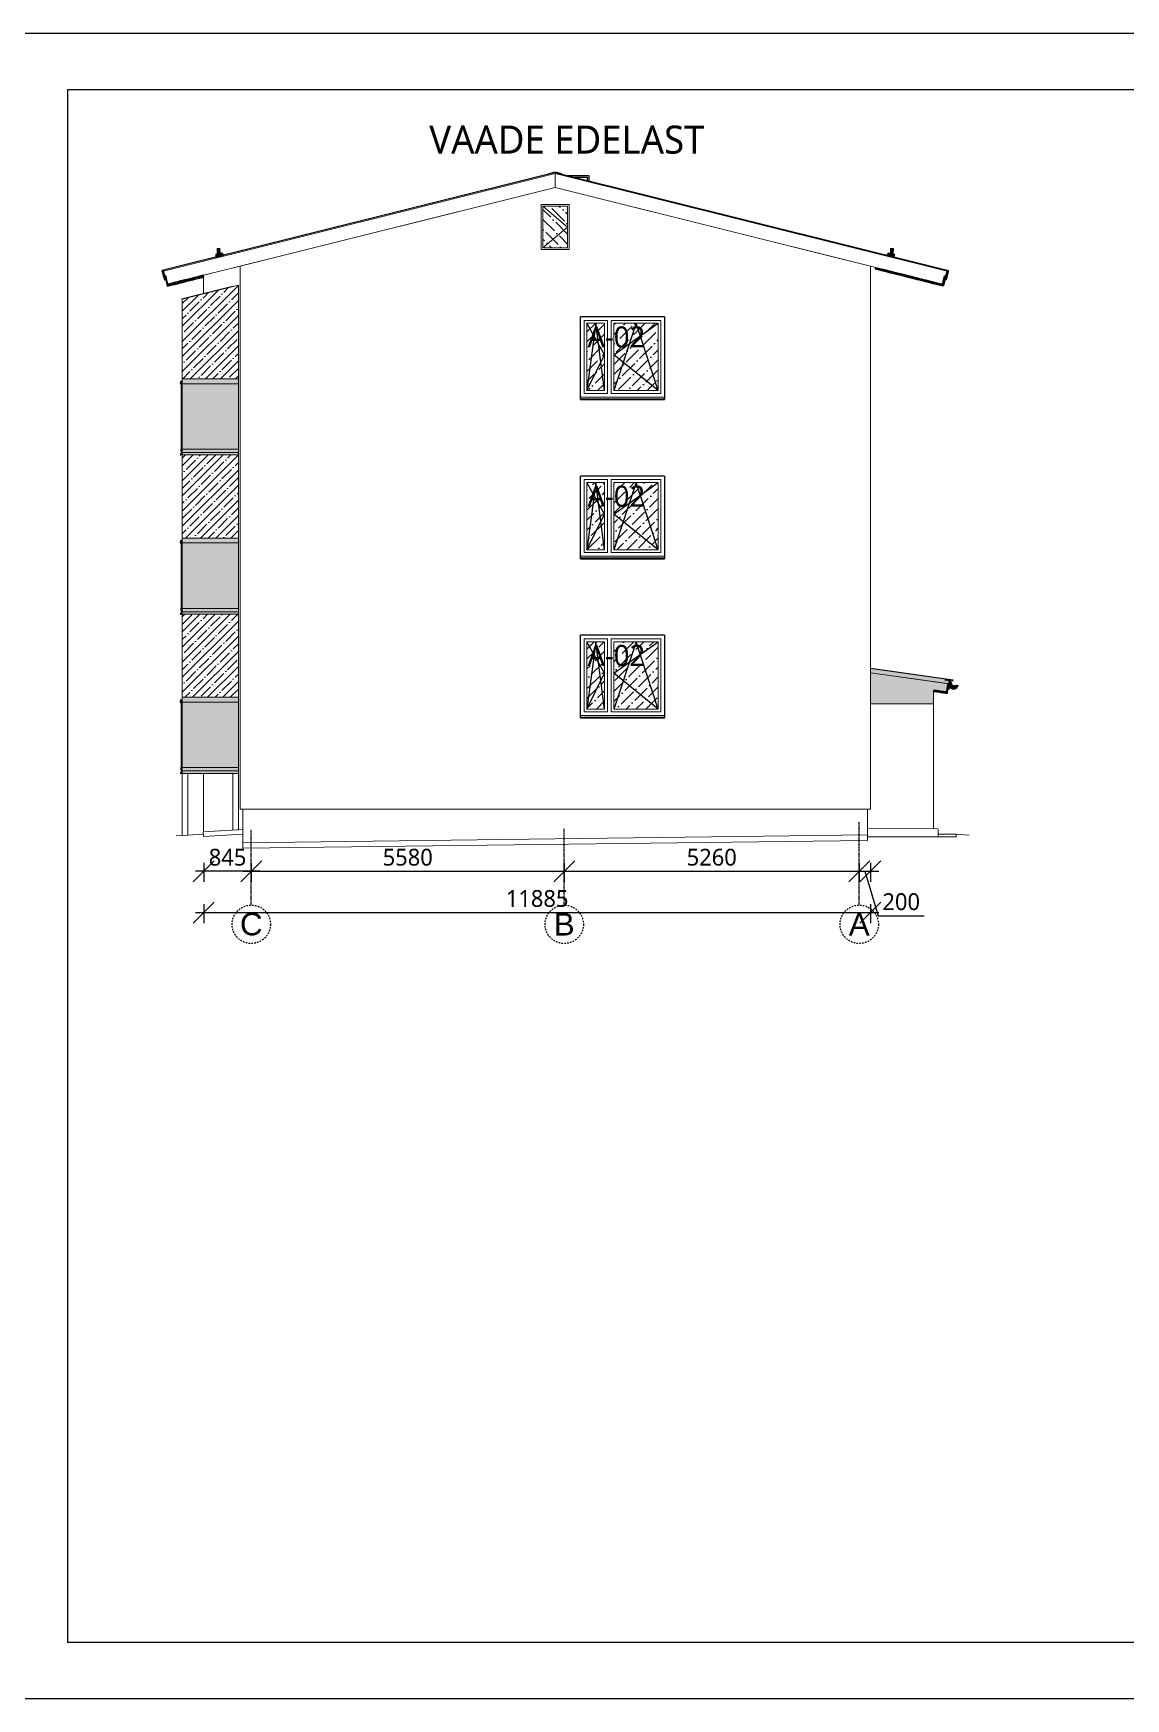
# Model space of a CAD drawing. Header units: millimetres. Extents: x 720925 to 840725318, y 793496 to 1061196.
# Drawn here: x 743312 to 762789, y 895945 to 925645 of the extents above; entities that cross this region are included whole.
import ezdxf
from ezdxf import colors
from ezdxf.entities.mleader import LeaderData, LeaderLine
from ezdxf.math import Vec2, Vec3

# ---------------------------------------------------------------- set-up
doc = ezdxf.new("R2010")
doc.units = ezdxf.units.MM
doc.header["$PDMODE"] = 2
doc.header["$PDSIZE"] = 5
doc.linetypes.add('DASHDOTX2', pattern=[50.8, 25.4, -12.7, 0, -12.7])
for name, color, linetype, lineweight in [('!ESP_AVATÄITED VAADETEL', 7, 'Continuous', 9), ('!ESP_Fassaad', 7, 'Continuous', 9), ('!ESP_Mõõt', 252, 'Continuous', 5), ('AVATÄITED VAADETEL', 7, 'Continuous', 9), ('OLEMASOLEV_LÕIGE', 7, 'Continuous', 9), ('Puit', 25, 'Continuous', 0), ('Rõduklaas', 253, 'Continuous', 9), ('VAATED', 7, 'Continuous', 9), ('Veeplekk', 8, 'Continuous', 30)]:
    doc.layers.add(name, color=color, linetype=linetype, lineweight=lineweight)
doc.layers.add('!ESP_no_print', color=252, linetype='Continuous', plot=False)
for name, color, linetype in [('!ESP_Tekst', 7, 'Continuous'), ('!ESP_Teljed', 30, 'DASHDOTX2'), ('Aknad', 7, 'Continuous'), ('Sein', 7, 'Continuous')]:
    doc.layers.add(name, color=color, linetype=linetype)
doc.layers.add('!ESP_Värvitoon_Helehall', color=7, linetype='Continuous', true_color=0xc8c8c7)
doc.layers.add('!ESP_Värvitoon_Venato40', color=7, linetype='Continuous', true_color=0xa4a7a7)
doc.layers.add('Nähtamatu joon', color=50, linetype='Continuous', lineweight=0, plot=False)
doc.styles.add('Annotative', font='malgunsl.ttf', dxfattribs={"height": 2})
doc.styles.add('Arial', font='arial.ttf')
doc.dimstyles.new('Annotative', dxfattribs={"dimtxt": 2, "dimasz": 2.5, "dimexe": 1.25, "dimexo": 0.625, "dimtad": 1, "dimdec": 0, "dimrnd": 5, "dimtxsty": 'Annotative', "dimblk": 'OBLIQUE', "dimcen": 0, "dimdle": 1, "dimadec": 0, "dimazin": 0, "dimtfac": 1, "dimtdec": 0, "dimtmove": 0, "dimatfit": 3, "dimfxl": 1, "dimfxlon": 1, "dimarcsym": 1})

# ---------------------------------------------------------------- blocks, each defined once
blk = doc.blocks.new('_Dot')
at = {"color": 0, "linetype": 'ByBlock', "lineweight": -2}
blk.add_line((-0.5, 0), (-1, 0), dxfattribs=at)
at = {"color": 0, "linetype": 'ByBlock', "lineweight": -2, "const_width": 0.5}
blk.add_lwpolyline([(-0.25, 0, 1), (0.25, 0, 1)], format="xyb", close=True, dxfattribs=at)
blk = doc.blocks.new('A$C5023e7c4')
for p, q in [((0, -50), (-22, -200)), ((-22, -50), (0, -200))]:
    blk.add_line(p, q)
blk.add_lwpolyline([(-22, -50), (0, -50), (0, -200), (-22, -200)], close=True)
blk = doc.blocks.new('A$C68f288ff')
at = {"layer": 'Puit', "true_color": 0x636466}
h = blk.add_hatch(dxfattribs=at)
h.set_pattern_fill('ANSI38', color=251, scale=5, angle=180)
h.set_pattern_definition([(225, (1479790.995, 966448.682), (11.22532015, -11.22532015), []), (315, (1479790.995, 966448.682), (33.67596045, -11.22532015), [39.6875, -23.8125])])
h.paths.add_polyline_path([(100, 0), (0, 0), (0, 34), (100, 34)])
at = {"layer": 'Sein'}
blk.add_lwpolyline([(100, 0), (0, 0), (0, 34), (100, 34)], close=True, dxfattribs=at)
blk = doc.blocks.new('*U618')
blk.add_blockref('A$C68f288ff', (-50, -17))
blk = doc.blocks.new('A$C68de1e58')
at = {"lineweight": 0}
blk.add_line((0, -21), (0, 0), dxfattribs=at)
blk.add_line((-7007, -1768), (-7012, -1748))
for points in [[(0, 0), (-7012, -1748)], [(-6977, -1796), (-6970, -1827)]]:
    blk.add_lwpolyline(points)
blk.add_lwpolyline([(-6986, -1763), (-6963, -1851), (-6942, -1846), (-6906, -1992), (0, -269), (0, -21), (-6986, -1763)], dxfattribs=at)
for p, xscale, rotation in [((-7019, -1719), -0.9999999999999998, 14.08604182556171), ((-6976, -1803), -0.9999999999999999, 14.08604182556162)]:
    blk.add_blockref('A$C5023e7c4', p, dxfattribs=dict(xscale=xscale, rotation=rotation))
at = {"color": 0, "linetype": 'ByBlock', "lineweight": -2, "transparency": 16777216, "xscale": -0.9999999999999999, "rotation": 14.0770861167953}
for p in [(-6875, -2002), (-6764, -1974), (-6652, -1946), (-6541, -1918), (-6429, -1890), (-6317, -1862)]:
    blk.add_blockref('*U618', p, dxfattribs=at)
blk = doc.blocks.new('A$C2fabc2ce')
at = {"layer": '!ESP_Värvitoon_Helehall'}
h = blk.add_hatch(color=256, dxfattribs=at)
h.dxf.hatch_style = 1
h.paths.add_polyline_path([(-15, 74), (-124, 99), (-156, 57), (-15, 24)])
h.paths.add_polyline_path([(-40, 178), (-90, 178), (-90, 91), (-40, 80)])
h.paths.add_polyline_path([(-76, 105, -1), (-56, 105, -1)], flags=16)
h.paths.add_polyline_path([(-76, 153, -1), (-56, 153, -1)], flags=16)
blk.add_line((-15, 24), (-156, 57))
for centre in [(-66, 153), (-66, 105)]:
    blk.add_circle(centre, 10)
at = {"layer": 'OLEMASOLEV_LÕIGE'}
blk.add_line((-15, 74), (-124, 99), dxfattribs=at)
for points in [[(-124, 99), (-156, 57)], [(-90, 91), (-90, 178), (-40, 178), (-40, 80)], [(-15, 74), (-15, 24)]]:
    blk.add_lwpolyline(points, dxfattribs=at)
blk = doc.blocks.new('*U104')
blk.add_blockref('A$C68f288ff', (-50, -17))
blk = doc.blocks.new('*U105')
at = {"color": 0, "linetype": 'ByBlock', "lineweight": -2, "transparency": 16777216}
for p in [(0, 0), (115, 0), (230, 0), (345, 0), (460, 0)]:
    blk.add_blockref('*U104', p, dxfattribs=at)
blk = doc.blocks.new('A$Cf881b39f')
at = {"linetype": 'ByBlock'}
blk.add_wipeout([(1500, 0), (0, 0), (0, -1475), (1500, -1475)], dxfattribs=at)
blk.add_lwpolyline([(1500, -1475), (0, -1475), (0, 0), (1500, 0)], close=True)
blk.add_wipeout([(1500, 0), (0, 0), (0, -1475), (1500, -1475)])
blk.add_wipeout([(0, 0), (1500, 0), (1500, -1475), (0, -1475)], dxfattribs=at)
blk.add_lwpolyline([(0, -1475), (1500, -1475), (1500, 0), (0, 0)], close=True)
blk.add_wipeout([(1500, 0), (0, 0), (0, -1475), (1500, -1475)])
h = blk.add_hatch()
h.set_pattern_fill('ANSI36', color=256, scale=1000)
h.set_pattern_definition([(45, (60, -1271.18), (66.291, 243.068), [312.5, -62.5, 0, -62.5])])
h.paths.add_polyline_path([(115, -115), (430, -115), (430, -1317), (115, -1315)])
h.paths.add_polyline_path([(595, -115), (1385, -115), (1385, -1317), (595, -1317)])
for points in [[(115, -1317), (430, -679), (115, -115)], [(430, -1317), (272, -115), (115, -1317)]]:
    blk.add_lwpolyline(points)
at = {"ltscale": 15}
for points in [[(1385, -1317), (990, -115), (595, -1317)], [(1385, -1317), (595, -679), (1385, -115)]]:
    blk.add_lwpolyline(points, dxfattribs=at)
at = {"layer": 'AVATÄITED VAADETEL'}
for points in [[(0, -1461), (1500, -1461), (1500, 0), (0, 0)], [(0, -1432), (1500, -1432), (1500, 0), (0, 0)], [(65, -1367), (480, -1367), (480, -65), (65, -65)], [(115, -1317), (430, -1317), (430, -115), (115, -115)], [(545, -1367), (1435, -1367), (1435, -65), (545, -65)], [(595, -1317), (1385, -1317), (1385, -115), (595, -115)], [(0, -1461), (1500, -1461), (1500, -1432), (0, -1432)], [(0, -1475), (1500, -1475), (1500, -1461), (0, -1461)]]:
    blk.add_lwpolyline(points, close=True, dxfattribs=at)
blk = doc.blocks.new('A$C0ca6f3b5')
at = {"layer": '!ESP_Värvitoon_Helehall'}
h = blk.add_hatch(color=256, dxfattribs=at)
h.dxf.hatch_style = 1
h.paths.add_polyline_path([(0, 0), (-1000, 0), (-1000, -88), (0, -88)])
h = blk.add_hatch(color=256, dxfattribs=at)
h.dxf.hatch_style = 1
h.paths.add_polyline_path([(0, -1359), (0, -1314), (-1000, -1314), (-1000, -1359)])
at = {"layer": '!ESP_Värvitoon_Venato40'}
h = blk.add_hatch(color=256, dxfattribs=at)
h.dxf.hatch_style = 1
h.paths.add_polyline_path([(0, -88), (-1000, -88), (-1000, -1314), (0, -1314)])
at = {"lineweight": 0}
for points in [[(-1000, 0), (0, 0), (0, -88), (-1000, -88)], [(-1000, -88), (0, -88), (0, -1254), (-1000, -1254)], [(-1000, -1254), (0, -1254), (0, -1314), (-1000, -1314)], [(-1000, -1314), (0, -1314), (0, -1359), (-1000, -1359)]]:
    blk.add_lwpolyline(points, close=True, dxfattribs=at)
blk = doc.blocks.new('A$C9c28a8ee')
at = {"layer": 'Rõduklaas', "lineweight": 5}
h = blk.add_hatch(dxfattribs=at)
h.set_pattern_fill('ANSI35', color=256, scale=30, angle=90, style=0)
h.set_pattern_definition([(135, (-764388.93, -915285.21), (-134.703842, -134.703842), []), (135, (-764388.93, -915150.5), (-134.703842, -134.703842), [238.125, -47.625, 0, -47.625])])
h.paths.add_polyline_path([(-1000, -1481), (0, -1481), (0, 0), (-1000, 0)])
at = {"lineweight": 0}
blk.add_lwpolyline([(-1000, 0), (0, 0), (0, -1481), (-1000, -1481)], close=True, dxfattribs=at)
blk = doc.blocks.new('A$Cb6e0baf3')
at = {"layer": 'Rõduklaas', "lineweight": 5}
h = blk.add_hatch(dxfattribs=at)
h.set_pattern_fill('ANSI35', color=256, scale=30, angle=90, style=0)
h.set_pattern_definition([(135, (-764388.93, -915223.72), (-134.703842, -134.703842), []), (135, (-764388.93, -915089.01), (-134.703842, -134.703842), [238.125, -47.625, 0, -47.625])])
h.paths.add_polyline_path([(-1000, -1420), (0, -1420), (0, 0), (-1000, 251)])
at = {"lineweight": 0}
blk.add_lwpolyline([(-1000, 251), (0, 0), (0, -1420), (-1000, -1420)], close=True, dxfattribs=at)
blk = doc.blocks.new('A$Cf37727a6')
at = {"layer": '!ESP_Värvitoon_Venato40'}
h = blk.add_hatch(color=256, dxfattribs=at)
h.dxf.hatch_style = 1
h.paths.add_polyline_path([(-5, -21), (-13, -21), (-13, -1241), (-5, -1241)])
at = {"layer": '!ESP_Värvitoon_Helehall', "lineweight": 30}
for points in [[(-25, 8), (0, 0), (6, -40), (1, -35)], [(-25, -1266), (-20, -1266), (-20, -1266), (4, -1311), (-21, -1303)]]:
    blk.add_lwpolyline(points, dxfattribs=at)
for points in [[(-25, 4), (-15, 4), (-15, -14), (-25, -14)], [(-15, 4), (-15, -56), (-13, -56), (-13, -16), (-5, -16), (-5, -56), (-3, -56), (-3, -16), (-3, -14), (-13, -14), (-13, 4)], [(-13, -21), (-5, -21), (-5, -1241), (-13, -1241)], [(-25, -1248), (-15, -1248), (-15, -1266), (-25, -1266)], [(-15, -1266), (-15, -1206), (-13, -1206), (-13, -1246), (-5, -1246), (-5, -1206), (-3, -1206), (-3, -1246), (-3, -1248), (-13, -1248), (-13, -1266)]]:
    blk.add_lwpolyline(points, close=True)
for points in [[(-25, -7), (-13, -7), (-13, -3), (-25, -3)], [(-13, -10), (-13, 0)], [(-25, -1259), (-13, -1259), (-13, -1255), (-25, -1255)], [(-13, -1262), (-13, -1252)]]:
    blk.add_lwpolyline(points)
for centre in [(-19, -5), (-19, -1257)]:
    blk.add_arc(centre, 7.25, 316.3972, 43.6028)
blk = doc.blocks.new('A$C06fb7f62')
blk.add_wipeout([(-250, 0), (250, 0), (250, -800), (-250, -800)]).dxf.layer = '!ESP_AVATÄITED VAADETEL'
h = blk.add_hatch()
h.set_pattern_fill('ANSI36', color=256, scale=1000)
h.set_pattern_definition([(45, (812223.2, -756550.9), (66.291261, 243.067956), [312.5, -62.5, 0, -62.5])])
h.paths.add_polyline_path([(-220, -30), (220, -30), (220, -770), (-220, -770)])
at = {"layer": '!ESP_AVATÄITED VAADETEL'}
blk.add_line((250, 0), (-250, 0), dxfattribs=at)
for points in [[(50, 0), (-250, 0), (-250, -800), (250, -800), (250, 0)], [(50, -30), (-220, -30), (-220, -770), (220, -770), (220, -30)]]:
    blk.add_lwpolyline(points, close=True, dxfattribs=at)
blk.add_lwpolyline([(220, -30), (-220, -400), (220, -770)], dxfattribs=at)
at = {"layer": 'Nähtamatu joon'}
for p, q in [((-250, 0), (-250, -800)), ((250, -800), (250, 0)), ((-250, -800), (250, -800))]:
    blk.add_line(p, q, dxfattribs=at)
blk = doc.blocks.new('A$C36191802')
at = {"layer": '!ESP_Värvitoon_Helehall'}
h = blk.add_hatch(color=256, dxfattribs=at)
h.dxf.hatch_style = 1
h.paths.add_polyline_path([(0, 626), (-1472, 419), (-1470, 403), (-1403, 412), (-1395, 356), (0, 553)])
h = blk.add_hatch(color=256, dxfattribs=at)
h.dxf.hatch_style = 1
h.paths.add_polyline_path([(-1551, 326), (-1418, 326), (-1427, 379), (-1421, 379), (-1412, 319, -0.81323), (-1547, 307, -1.208503)])
h = blk.add_hatch(color=256, dxfattribs=at)
h.dxf.hatch_style = 1
h.paths.add_polyline_path([(-1551, 325, -0.427272), (-1543, 316, 0.914822), (-1420, 325)])
at = {"layer": '!ESP_Värvitoon_Venato40'}
h = blk.add_hatch(color=256, dxfattribs=at)
h.dxf.hatch_style = 1
h.paths.add_polyline_path([(-1393, 339), (-1371, 342), (-1349, 189), (-1371, 186), (-1382, 264), (-1382, 264)])
h.paths.add_polyline_path([(-1425, 409), (-1403, 412), (-1393, 339), (-1393, 339), (-1382, 264), (-1404, 261)])
h = blk.add_hatch(color=256, dxfattribs=at)
h.dxf.hatch_style = 1
h.paths.add_polyline_path([(0, 553), (-1373, 359), (-1353, 211), (-1125, 243), (-1125, 0), (0, 0)])
h = blk.add_hatch(color=256, dxfattribs=at)
h.dxf.hatch_style = 1
h.paths.add_polyline_path([(-1347, 211), (-1248, 225), (-1245, 203), (-1344, 189)])
h = blk.add_hatch(color=256, dxfattribs=at)
h.dxf.hatch_style = 1
h.paths.add_polyline_path([(-1234, 228), (-1135, 241), (-1131, 220), (-1231, 206)])
for points in [[(-1425, 409), (-1403, 413), (-1382, 264), (-1404, 261)], [(-1393, 339), (-1371, 342), (-1349, 189), (-1371, 186)]]:
    blk.add_lwpolyline(points, close=True)
at = {"layer": 'Aknad'}
blk.add_lwpolyline([(-1472, 419), (0, 626)], dxfattribs=at)
at = {"layer": 'Sein'}
for points in [[(-1418, 325), (-1419, 326), (-1551, 326, 0.999912), (-1551, 306, 0.999927), (-1551, 309, -1.943826), (-1544, 318, 0.941385)], [(-1420, 325), (-1551, 325, -0.323845), (-1543, 319, 0.936776)], [(-1427, 379), (-1417, 319, -0.890393), (-1545, 319, 1), (-1550, 319, 0.889357), (-1412, 319), (-1421, 379)]]:
    blk.add_lwpolyline(points, format="xyb", close=True, dxfattribs=at)
for points in [[(-1347, 211), (-1248, 225), (-1245, 203), (-1344, 189)], [(-1234, 228), (-1135, 241), (-1131, 220), (-1231, 206)]]:
    blk.add_lwpolyline(points, close=True, dxfattribs=at)
at = {"layer": 'VAATED'}
for points in [[(0, 626), (-1472, 419), (-1470, 403), (-1403, 412), (-1395, 356), (0, 553)], [(0, 553), (-1373, 359), (-1353, 211), (-1125, 243), (-1125, 0), (0, 0)]]:
    blk.add_lwpolyline(points, close=True, dxfattribs=at)
at = {"layer": 'Veeplekk'}
blk.add_lwpolyline([(-1325, 428), (-1424, 414), (-1460, 293, 1), (-1458, 293), (-1456, 301)], format="xyb", dxfattribs=at)
blk = doc.blocks.new('_Oblique')
at = {"color": 0, "linetype": 'ByBlock', "lineweight": -2}
blk.add_line((-0.5, -0.5), (0.5, 0.5), dxfattribs=at)
blk = doc.blocks.new('*D711')
at = {"layer": '!ESP_Mõõt', "color": 0, "lineweight": -2, "transparency": 16777216}
for p, q in [((747048, 910701), (752928, 910701)), ((747198, 910851), (747198, 910514)), ((752778, 910851), (752778, 910514))]:
    blk.add_line(p, q, dxfattribs=at)
at = {"layer": 'Defpoints', "color": 0, "lineweight": 0, "transparency": 16777216}
for p in [(747198, 910999), (752778, 910999), (752778, 910701)]:
    blk.add_point(p, dxfattribs=at)
at = {"layer": '!ESP_Mõõt', "color": 0, "lineweight": -2, "transparency": 16777216, "xscale": 375, "yscale": 375, "zscale": 375, "rotation": 180}
blk.add_blockref('_Oblique', (747198, 910701), dxfattribs=at)
at = {"layer": '!ESP_Mõõt', "color": 0, "lineweight": -2, "transparency": 16777216, "xscale": 375, "yscale": 375, "zscale": 375}
blk.add_blockref('_Oblique', (752778, 910701), dxfattribs=at)
at = {"layer": '!ESP_Mõõt', "color": 0, "lineweight": 0, "transparency": 16777216, "insert": (749988, 910950), "char_height": 300, "attachment_point": 5, "style": 'Annotative'}
blk.add_mtext('5580', dxfattribs=at)
blk = doc.blocks.new('*D712')
at = {"layer": '!ESP_Mõõt', "color": 0, "lineweight": -2, "transparency": 16777216}
for p, q in [((752628, 910701), (758188, 910701)), ((752778, 910851), (752778, 910514)), ((758038, 910851), (758038, 910514))]:
    blk.add_line(p, q, dxfattribs=at)
at = {"layer": 'Defpoints', "color": 0, "lineweight": 0, "transparency": 16777216}
for p in [(752778, 910999), (758038, 911074), (758038, 910701)]:
    blk.add_point(p, dxfattribs=at)
at = {"layer": '!ESP_Mõõt', "color": 0, "lineweight": -2, "transparency": 16777216, "xscale": 375, "yscale": 375, "zscale": 375, "rotation": 180}
blk.add_blockref('_Oblique', (752778, 910701), dxfattribs=at)
at = {"layer": '!ESP_Mõõt', "color": 0, "lineweight": -2, "transparency": 16777216, "xscale": 375, "yscale": 375, "zscale": 375}
blk.add_blockref('_Oblique', (758038, 910701), dxfattribs=at)
at = {"layer": '!ESP_Mõõt', "color": 0, "lineweight": 0, "transparency": 16777216, "insert": (755408, 910950), "char_height": 300, "attachment_point": 5, "style": 'Annotative'}
blk.add_mtext('5260', dxfattribs=at)
blk = doc.blocks.new('*D713')
at = {"layer": '!ESP_Mõõt', "color": 0, "lineweight": -2, "transparency": 16777216}
for p, q in [((747348, 910701), (746201, 910701)), ((746351, 910851), (746351, 910514)), ((747198, 910851), (747198, 910514))]:
    blk.add_line(p, q, dxfattribs=at)
at = {"layer": 'Defpoints', "color": 0, "lineweight": 0, "transparency": 16777216}
for p in [(746351, 911265), (747198, 910999), (746351, 910701)]:
    blk.add_point(p, dxfattribs=at)
at = {"layer": '!ESP_Mõõt', "color": 0, "lineweight": -2, "transparency": 16777216, "xscale": 375, "yscale": 375, "zscale": 375, "rotation": 180}
blk.add_blockref('_Oblique', (746351, 910701), dxfattribs=at)
at = {"layer": '!ESP_Mõõt', "color": 0, "lineweight": -2, "transparency": 16777216, "xscale": 375, "yscale": 375, "zscale": 375}
blk.add_blockref('_Oblique', (747198, 910701), dxfattribs=at)
at = {"layer": '!ESP_Mõõt', "color": 0, "lineweight": 0, "transparency": 16777216, "insert": (746775, 910950), "char_height": 300, "attachment_point": 5, "style": 'Annotative'}
blk.add_mtext('845', dxfattribs=at)
blk = doc.blocks.new('*D714')
at = {"layer": '!ESP_Mõõt', "color": 0, "lineweight": -2, "transparency": 16777216}
for p, q in [((746351, 910114), (746351, 909777)), ((758238, 910114), (758238, 909777)), ((746201, 909964), (758388, 909964))]:
    blk.add_line(p, q, dxfattribs=at)
at = {"layer": 'Defpoints', "color": 0, "lineweight": 0, "transparency": 16777216}
for p in [(746351, 911265), (758238, 911265), (758238, 909964)]:
    blk.add_point(p, dxfattribs=at)
at = {"layer": '!ESP_Mõõt', "color": 0, "lineweight": -2, "transparency": 16777216, "xscale": 375, "yscale": 375, "zscale": 375, "rotation": 180}
blk.add_blockref('_Oblique', (746351, 909964), dxfattribs=at)
at = {"layer": '!ESP_Mõõt', "color": 0, "lineweight": -2, "transparency": 16777216, "xscale": 375, "yscale": 375, "zscale": 375}
blk.add_blockref('_Oblique', (758238, 909964), dxfattribs=at)
at = {"layer": '!ESP_Mõõt', "color": 0, "lineweight": 0, "transparency": 16777216, "insert": (752295, 910214), "char_height": 300, "attachment_point": 5, "style": 'Annotative'}
blk.add_mtext('11885', dxfattribs=at)
blk = doc.blocks.new('*D715')
at = {"layer": '!ESP_Mõõt', "color": 0, "lineweight": -2, "transparency": 16777216}
for p, q in [((757888, 910701), (758388, 910701)), ((758038, 910851), (758038, 910514)), ((758138, 910701), (758376, 909908)), ((758238, 910851), (758238, 910514)), ((758376, 909908), (759198, 909908))]:
    blk.add_line(p, q, dxfattribs=at)
at = {"layer": 'Defpoints', "color": 0, "lineweight": 0, "transparency": 16777216}
for p in [(758238, 911265), (758038, 911074), (758238, 910701)]:
    blk.add_point(p, dxfattribs=at)
at = {"layer": '!ESP_Mõõt', "color": 0, "lineweight": -2, "transparency": 16777216, "xscale": 375, "yscale": 375, "zscale": 375, "rotation": 180}
blk.add_blockref('_Oblique', (758038, 910701), dxfattribs=at)
at = {"layer": '!ESP_Mõõt', "color": 0, "lineweight": -2, "transparency": 16777216, "xscale": 375, "yscale": 375, "zscale": 375}
blk.add_blockref('_Oblique', (758238, 910701), dxfattribs=at)
at = {"layer": '!ESP_Mõõt', "color": 0, "lineweight": 0, "transparency": 16777216, "insert": (758787, 910157), "char_height": 300, "attachment_point": 5, "style": 'Annotative'}
blk.add_mtext('200', dxfattribs=at)

msp = doc.modelspace()

# ---------------------------------------------------------------- linework, layer by layer
at = {"layer": '!ESP_Fassaad'}
for points in [[(752736.5, 923146.7), (752618.2, 923174.2), (752506.4, 923147)], [(746348.2, 912445.2), (746348.2, 911402.7), (747048.2, 911445.1), (747048.2, 911810.1), (746998.2, 911810.1), (746998.2, 921493.3), (746348.2, 921331.1), (746348.2, 921005.5)], [(746344.1, 911362.3), (745860, 911332.6)], [(747048.2, 911445.1), (746341.7, 911402.3)], [(746341.7, 911402.3), (746346.5, 911322.4)], [(747048.2, 911365), (746346.5, 911322.4)], [(759447.8, 911445.1), (759447.8, 911315.1), (758188.2, 911315.1), (758188.2, 911465.1), (759437.8, 911455.1)], [(759437.8, 911455.1), (759447.8, 911445.1)], [(759767.8, 911365.1), (759767.8, 911365.1), (759998.6, 911343.5)]]:
    msp.add_lwpolyline(points, dxfattribs=at)
for points in [[(758238.2, 921493.4), (752618.2, 922895.2), (746998.2, 921493.4), (746998.2, 911810.1), (758238.2, 911810.1)], [(759363.2, 911455.7), (758188.2, 911465.1), (758188.2, 911810.1), (758238.2, 911810.1), (758238.2, 913688.6), (759363.2, 913688.6)], [(758188.2, 911810.1), (747048.2, 911810.1), (747048.2, 911210.4), (758188.2, 911350.1)], [(758187, 911350.1), (747047, 911210.4), (747048.2, 911110.4), (758188.2, 911250.1)], [(759447.8, 911315.1), (759767.8, 911315.1), (759767.8, 911365.1), (759447.8, 911365.1)]]:
    msp.add_lwpolyline(points, close=True, dxfattribs=at)
at = {"layer": '!ESP_Fassaad', "color": 8}
for points in [[(746068.2, 912445.2), (745968.2, 912445.2), (745968.2, 911339.2), (746068.2, 911345.4)], [(746968.2, 912445.2), (746868.2, 912445.2), (746868.2, 911434.2), (746968.2, 911440.3)]]:
    msp.add_lwpolyline(points, close=True, dxfattribs=at)
at = {"layer": '!ESP_no_print'}
for points in [[(741925, 925645.1), (783925, 925645.1), (783925, 895945.1), (741925, 895945.1)], [(743925, 924645.1), (782925, 924645.1), (782925, 896945.1), (743925, 896945.1)]]:
    msp.add_lwpolyline(points, close=True, dxfattribs=at)
at = {"layer": '!ESP_Teljed', "ltscale": 0.3}
for points in [[(758038.2, 910097.7), (758038.2, 911576.6)], [(747198.2, 910097.7), (747198.2, 911446.6)], [(752778.2, 910097.7), (752778.2, 911466.6)]]:
    msp.add_lwpolyline(points, dxfattribs=at)
at = {"layer": '!ESP_Teljed'}
for centre in [(747198.2, 909755.4), (752778.2, 909755.4), (758038.2, 909755.4)]:
    msp.add_circle(centre, 342.3, dxfattribs=at)
at = {"lineweight": 0}
msp.add_lwpolyline([(746868.2, 921135.4), (745957.5, 920907.9), (745958.5, 920902.1), (746868.2, 921129.4)], close=True, dxfattribs=at)
at = {"layer": 'Sein'}
for points in [[(752843.2, 923108.1), (753218.8, 923108.1)], [(752963.5, 923078.1), (753188.8, 923078.1)], [(753188.8, 923078.1), (753188.8, 923022)], [(753218.8, 923108.1), (753218.8, 923014.5)]]:
    msp.add_lwpolyline(points, dxfattribs=at)

# ---------------------------------------------------------------- block references
at = {"lineweight": 0}
msp.add_blockref('A$C68de1e58', (752618.2, 923164.2), dxfattribs=at)
at = {"lineweight": 0, "xscale": -1}
for name, p in [('A$C68de1e58', (752618.2, 923164.2)), ('A$Cb6e0baf3', (745968.2, 920903.7)), ('A$Cf37727a6', (745942.8, 919436.3)), ('A$C0ca6f3b5', (745968.2, 919483.9)), ('A$C9c28a8ee', (745968.2, 918125.2)), ('A$Cf37727a6', (745942.8, 916596.3)), ('A$C0ca6f3b5', (745968.2, 916643.9)), ('A$C9c28a8ee', (745968.2, 915285.2)), ('A$C36191802', (758238.2, 913688.6)), ('A$Cf37727a6', (745942.8, 913756.3)), ('A$C0ca6f3b5', (745968.2, 913803.9))]:
    msp.add_blockref(name, p, dxfattribs=at)
at = {"xscale": -1, "rotation": 0.9669606084746184}
msp.add_blockref('A$C2fabc2ce', (746552.9, 921631.3), dxfattribs=at)
for name, p, rotation in [('A$C2fabc2ce', (758683.5, 921631.3), 359.0330393915254), ('*U105', (758378, 921442.4), 345.9229138832047)]:
    msp.add_blockref(name, p, dxfattribs=dict(rotation=rotation))

# ---------------------------------------------------------------- texts
at = {"layer": '!ESP_Tekst', "lineweight": 0, "insert": (750371.3, 923745.4), "char_height": 500, "width": 20183.812, "attachment_point": 4, "style": 'Annotative'}
msp.add_mtext('VAADE EDELAST', dxfattribs=at)
at = {"layer": '!ESP_Teljed', "char_height": 400, "width": 684.657, "attachment_point": 5, "style": 'Arial'}
for s, insert in [('C', (747198.2, 909755.4)), ('B', (752778.2, 909755.4)), ('A', (758038.2, 909755.4))]:
    msp.add_mtext(s, dxfattribs=dict(at, insert=insert))

# ---------------------------------------------------------------- dimensions: what is measured, and where the dimension line sits
at = {"layer": '!ESP_Mõõt', "lineweight": 0}
for base, p1, p2, picture, middle in [((746351.5, 910701.4), (747198.2, 910998.7), (746351.5, 911264.7), '*D713', (746774.8, 910950.4)), ((758238.2, 909964.5), (746351.5, 911264.7), (758238.2, 911264.7), '*D714', (752294.8, 910214.3)), ((758238.2, 910701.4), (758038.2, 911073.9), (758238.2, 911264.7), '*D715', (758470.1, 910156.7)), ((752778.2, 910701.4), (747198.2, 910998.7), (752778.2, 910998.7), '*D711', (749988.2, 910950.4)), ((758038.2, 910701.4), (752778.2, 910998.7), (758038.2, 911073.9), '*D712', (755408.2, 910950.4))]:
    dim = msp.add_linear_dim(base=base, p1=p1, p2=p2, angle=180, dimstyle='Annotative', dxfattribs=at)
    dim.commit()
    dim.dimension.update_dxf_attribs({"geometry": picture, "text_midpoint": middle})

# ---------------------------------------------------------------- leaders
at = {"layer": '!ESP_Tekst'}
ml = msp.add_multileader_mtext('Standard', dxfattribs=at)
ml.set_content('TINGMÄRGID:', color=256, style='Annotative')
ml.set_leader_properties(color=256)
ml.set_arrow_properties(name='DOT')
ml.build(insert=Vec2(0, 0))
ml.multileader.update_dxf_attribs({"leader_type": 0, "has_dogleg": 0, "text_left_attachment_type": 5, "text_right_attachment_type": 5, "dogleg_length": 0.036, "arrow_head_size": 0, "scale": 100})
ctx = ml.context
ctx.base_point, ctx.scale, ctx.char_height, ctx.arrow_head_size, ctx.landing_gap_size, ctx.plane_origin = Vec3(723104.5, 907053.2), 100, 250, 0, 0.9, Vec3(724755.6, 906972.2)
ctx.left_attachment, ctx.right_attachment = 5, 5
notes = []
notes.append((ctx, [(1, (1, 1, 0), (725233.3, 907053.2), (-1, 0), 3.6, [(0, [(724930, 907053.2)], 0, [])])]))
ctx.mtext.insert, ctx.mtext.width, ctx.mtext.flow_direction = Vec3(723105.4, 907404.2), 8400003.837, 5
ml = msp.add_multileader_mtext('Standard', dxfattribs=at)
ml.set_content('MINERAALVILL', color=256, style='Annotative')
ml.set_leader_properties(color=256)
ml.set_arrow_properties(name='DOT')
ml.build(insert=Vec2(0, 0))
ml.multileader.update_dxf_attribs({"leader_type": 0, "has_dogleg": 0, "text_left_attachment_type": 5, "text_right_attachment_type": 5, "dogleg_length": 0.036, "arrow_head_size": 0, "scale": 100})
ctx = ml.context
ctx.base_point, ctx.scale, ctx.char_height, ctx.arrow_head_size, ctx.landing_gap_size, ctx.plane_origin = Vec3(724933.4, 906453.2), 100, 250, 0, 0.9, Vec3(724755.6, 906372.2)
ctx.left_attachment, ctx.right_attachment = 5, 5
notes.append((ctx, [(0, (1, 1, 0), (724929.8, 906453.2), (1, 0), 3.6, [(0, [(724930, 906453.2)], 0, [])])]))
ctx.mtext.insert, ctx.mtext.width, ctx.mtext.flow_direction = Vec3(724934.3, 906753.2), 8400003.837, 5
ml = msp.add_multileader_mtext('Standard', dxfattribs=at)
ml.set_content('VAHTPOLÜSTÜREEN EPS 120 PERIMEETER', color=256, style='Annotative')
ml.set_leader_properties(color=256)
ml.set_arrow_properties(name='DOT')
ml.build(insert=Vec2(0, 0))
ml.multileader.update_dxf_attribs({"leader_type": 0, "has_dogleg": 0, "text_left_attachment_type": 5, "text_right_attachment_type": 5, "dogleg_length": 0.036, "arrow_head_size": 0, "scale": 100})
ctx = ml.context
ctx.base_point, ctx.scale, ctx.char_height, ctx.arrow_head_size, ctx.landing_gap_size, ctx.plane_origin = Vec3(724933.4, 905853.2), 100, 250, 0, 0.9, Vec3(724755.6, 905772.2)
ctx.left_attachment, ctx.right_attachment = 5, 5
notes.append((ctx, [(0, (1, 1, 0), (724929.8, 905853.2), (1, 0), 3.6, [(0, [(724930, 905853.2)], 0, [])])]))
ctx.mtext.insert, ctx.mtext.width, ctx.mtext.flow_direction = Vec3(724934.3, 906204.5), 8400003.837, 5
ml = msp.add_multileader_mtext('Standard', dxfattribs=at)
ml.set_content('LAMMUTATAV KONSTRUKTSIOON', color=256, style='Annotative')
ml.set_leader_properties(color=256)
ml.set_arrow_properties(name='DOT')
ml.build(insert=Vec2(0, 0))
ml.multileader.update_dxf_attribs({"leader_type": 0, "has_dogleg": 0, "text_left_attachment_type": 5, "text_right_attachment_type": 5, "dogleg_length": 0.036, "arrow_head_size": 0, "scale": 100})
ctx = ml.context
ctx.base_point, ctx.scale, ctx.char_height, ctx.arrow_head_size, ctx.landing_gap_size, ctx.plane_origin = Vec3(724933.4, 905253.2), 100, 250, 0, 0.9, Vec3(724755.6, 905172.2)
ctx.left_attachment, ctx.right_attachment = 5, 5
notes.append((ctx, [(0, (1, 1, 0), (724929.8, 905253.2), (1, 0), 3.6, [(0, [(724930, 905253.2)], 0, [])])]))
ctx.mtext.insert, ctx.mtext.width, ctx.mtext.flow_direction = Vec3(724934.3, 905557.5), 8400003.837, 5
ml = msp.add_multileader_mtext('Standard', dxfattribs=at)
ml.set_content('PROJEKTEERITAV KONSTRUKTSIOON', color=256, style='Annotative')
ml.set_leader_properties(color=256)
ml.set_arrow_properties(name='DOT')
ml.build(insert=Vec2(0, 0))
ml.multileader.update_dxf_attribs({"leader_type": 0, "has_dogleg": 0, "text_left_attachment_type": 5, "text_right_attachment_type": 5, "dogleg_length": 0.036, "arrow_head_size": 0, "scale": 100})
ctx = ml.context
ctx.base_point, ctx.scale, ctx.char_height, ctx.arrow_head_size, ctx.landing_gap_size, ctx.plane_origin = Vec3(724933.4, 904653.2), 100, 250, 0, 0.9, Vec3(724755.6, 904572.2)
ctx.left_attachment, ctx.right_attachment = 5, 5
notes.append((ctx, [(0, (1, 1, 0), (724929.8, 904653.2), (1, 0), 3.6, [(0, [(724930, 904653.2)], 0, [])])]))
ctx.mtext.insert, ctx.mtext.width, ctx.mtext.flow_direction = Vec3(724934.3, 904957.5), 8400003.837, 5
ml = msp.add_multileader_mtext('Standard', dxfattribs=at)
ml.set_content('PUISTEVILL', color=256, style='Annotative')
ml.set_leader_properties(color=256)
ml.set_arrow_properties(name='DOT')
ml.build(insert=Vec2(0, 0))
ml.multileader.update_dxf_attribs({"leader_type": 0, "has_dogleg": 0, "text_left_attachment_type": 5, "text_right_attachment_type": 5, "dogleg_length": 0.036, "arrow_head_size": 0, "scale": 100})
ctx = ml.context
ctx.base_point, ctx.scale, ctx.char_height, ctx.arrow_head_size, ctx.landing_gap_size, ctx.plane_origin = Vec3(724933.4, 904053.2), 100, 250, 0, 0.9, Vec3(724755.6, 903972.2)
ctx.left_attachment, ctx.right_attachment = 5, 5
notes.append((ctx, [(0, (1, 1, 0), (724929.8, 904053.2), (1, 0), 3.6, [(0, [(724930, 904053.2)], 0, [])])]))
ctx.mtext.insert, ctx.mtext.width, ctx.mtext.flow_direction = Vec3(724934.3, 904357.5), 8400003.837, 5
ml = msp.add_multileader_mtext('Standard', dxfattribs=at)
ml.set_content('OLEMASOLEV PUISTEVILL', color=256, style='Annotative')
ml.set_leader_properties(color=256)
ml.set_arrow_properties(name='DOT')
ml.build(insert=Vec2(0, 0))
ml.multileader.update_dxf_attribs({"leader_type": 0, "has_dogleg": 0, "text_left_attachment_type": 5, "text_right_attachment_type": 5, "dogleg_length": 0.036, "arrow_head_size": 0, "scale": 100})
ctx = ml.context
ctx.base_point, ctx.scale, ctx.char_height, ctx.arrow_head_size, ctx.landing_gap_size, ctx.plane_origin = Vec3(724933.4, 903453.2), 100, 250, 0, 0.9, Vec3(724755.6, 903372.2)
ctx.left_attachment, ctx.right_attachment = 5, 5
notes.append((ctx, [(0, (1, 1, 0), (724929.8, 903453.2), (1, 0), 3.6, [(0, [(724930, 903453.2)], 0, [])])]))
ctx.mtext.insert, ctx.mtext.width, ctx.mtext.flow_direction = Vec3(724934.3, 903757.5), 8400003.837, 5
ml = msp.add_multileader_mtext('Standard', dxfattribs=at)
ml.set_content('OLEMASOLEV KONSTRUKTSIOON', color=256, style='Annotative')
ml.set_leader_properties(color=256)
ml.set_arrow_properties(name='DOT')
ml.build(insert=Vec2(0, 0))
ml.multileader.update_dxf_attribs({"leader_type": 0, "has_dogleg": 0, "text_left_attachment_type": 5, "text_right_attachment_type": 5, "dogleg_length": 0.036, "arrow_head_size": 0, "scale": 100})
ctx = ml.context
ctx.base_point, ctx.scale, ctx.char_height, ctx.arrow_head_size, ctx.landing_gap_size, ctx.plane_origin = Vec3(724933.4, 902853.2), 100, 250, 0, 0.9, Vec3(724755.6, 902772.2)
ctx.left_attachment, ctx.right_attachment = 5, 5
notes.append((ctx, [(0, (1, 1, 0), (724929.8, 902853.2), (1, 0), 3.6, [(0, [(724930, 902853.2)], 0, [])])]))
ctx.mtext.insert, ctx.mtext.width, ctx.mtext.flow_direction = Vec3(724934.3, 903157.5), 8400003.837, 5
ml = msp.add_multileader_mtext('Standard', dxfattribs=at)
ml.set_content('EI60 TULETÕKKESEKTSIOONI ERALDUSJOON', color=256, style='Annotative')
ml.set_leader_properties(color=256)
ml.set_arrow_properties(name='DOT')
ml.build(insert=Vec2(0, 0))
ml.multileader.update_dxf_attribs({"leader_type": 0, "has_dogleg": 0, "text_left_attachment_type": 5, "text_right_attachment_type": 5, "dogleg_length": 0.036, "arrow_head_size": 0, "scale": 100})
ctx = ml.context
ctx.base_point, ctx.scale, ctx.char_height, ctx.arrow_head_size, ctx.landing_gap_size, ctx.plane_origin = Vec3(724933.4, 902294.9), 100, 250, 0, 0.9, Vec3(724755.6, 902236.8)
ctx.left_attachment, ctx.right_attachment = 5, 5
notes.append((ctx, [(0, (1, 1, 0), (724929.8, 902294.9), (1, 0), 3.6, [(0, [(724930, 902317.8)], 0, [])])]))
ctx.mtext.insert, ctx.mtext.width, ctx.mtext.flow_direction = Vec3(724934.3, 902655.6), 8400003.837, 5
ml = msp.add_multileader_mtext('Standard', dxfattribs=at)
ml.set_content('EI90 TULETÕKKESEKTSIOONI ERALDUSJOON', color=256, style='Annotative')
ml.set_leader_properties(color=256)
ml.set_arrow_properties(name='DOT')
ml.build(insert=Vec2(0, 0))
ml.multileader.update_dxf_attribs({"leader_type": 0, "has_dogleg": 0, "text_left_attachment_type": 5, "text_right_attachment_type": 5, "dogleg_length": 0.036, "arrow_head_size": 0, "scale": 100})
ctx = ml.context
ctx.base_point, ctx.scale, ctx.char_height, ctx.arrow_head_size, ctx.landing_gap_size, ctx.plane_origin = Vec3(724933.4, 901694.9), 100, 250, 0, 0.9, Vec3(724755.6, 901636.8)
ctx.left_attachment, ctx.right_attachment = 5, 5
notes.append((ctx, [(0, (1, 1, 0), (724929.8, 901694.9), (1, 0), 3.6, [(0, [(724930, 901717.8)], 0, [])])]))
ctx.mtext.insert, ctx.mtext.width, ctx.mtext.flow_direction = Vec3(724934.3, 902055.6), 8400003.837, 5
for ctx, leaders in notes:
    for number, flags, end, landing, length, lines in leaders:
        leader = LeaderData()
        leader.index, (leader.has_last_leader_line, leader.has_dogleg_vector, leader.attachment_direction) = number, flags
        leader.last_leader_point, leader.dogleg_vector, leader.dogleg_length = Vec3(end), Vec3(landing), length
        for number, points, colour, breaks in lines:
            line = LeaderLine()
            line.index, line.vertices, line.color, line.breaks = number, Vec3.list(points), colors.encode_raw_color(colour), breaks
            leader.lines.append(line)
        ctx.leaders.append(leader)

# ---------------------------------------------------------------- next in the draw order: block references
at = {"lineweight": 0, "xscale": -1}
msp.add_blockref('A$C06fb7f62', (752618.2, 922589.7), dxfattribs=at)
at = {"lineweight": 0}
for p in [(753068.2, 920590.1), (753068.2, 917750.1), (753068.2, 914910.1)]:
    msp.add_blockref('A$Cf881b39f', p, dxfattribs=at)

# ---------------------------------------------------------------- next in the draw order: texts
at = {"layer": '!ESP_Tekst', "char_height": 375, "width": 1016.405, "attachment_point": 1, "style": 'Annotative'}
for insert in [(753192.4, 920417.2), (753192.4, 917577.2), (753192.4, 914737.2)]:
    msp.add_mtext('A-02', dxfattribs=dict(at, insert=insert))

doc.saveas('drawing.dxf')
